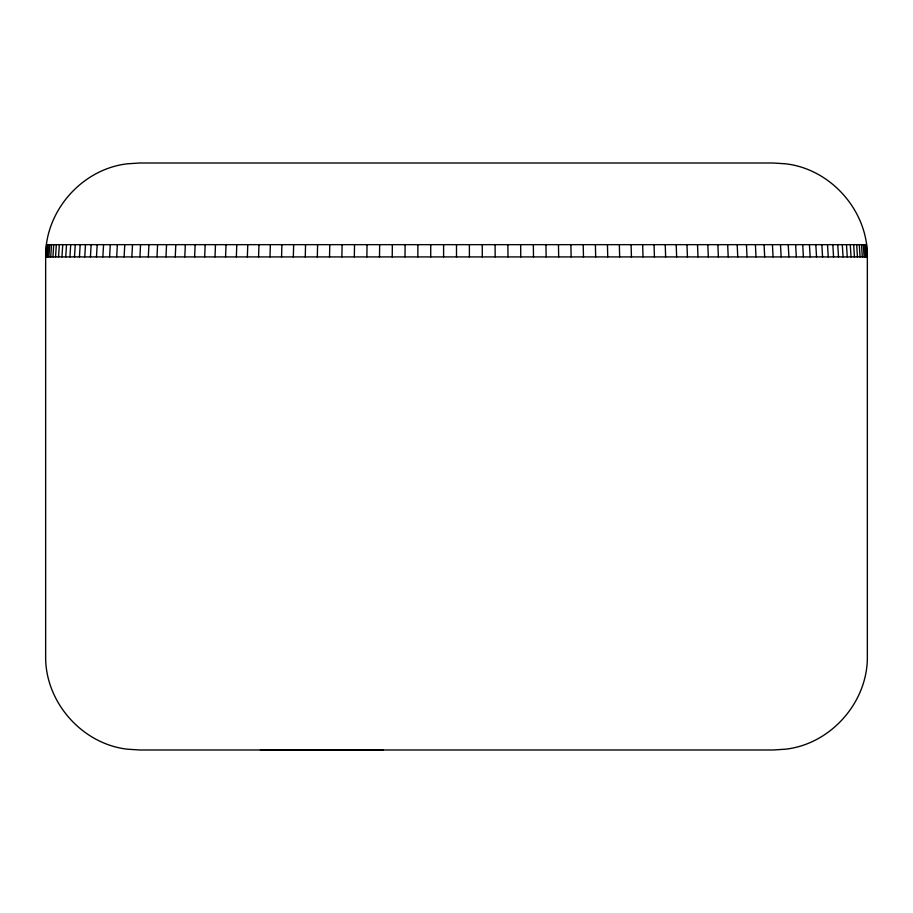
<?xml version="1.0" encoding="UTF-8"?>
<svg xmlns="http://www.w3.org/2000/svg" width="913" height="913" viewBox="0 0 913 913"><rect width="100%" height="100%" fill="white"/><g stroke="black" fill="none" stroke-linecap="round" stroke-linejoin="round"><path stroke-width="1.37" d="M443.592 256.918L443.615 244.661M430.708 256.918L430.753 244.661M417.834 256.918L417.914 244.661M405.007 256.918L405.11 244.661M392.225 256.918L392.35 244.661M379.511 256.918L379.66 244.661M366.878 256.918L367.049 244.661M354.324 256.918L354.529 244.661M341.873 256.918L342.101 244.661M329.536 256.918L329.787 244.661M317.325 256.918L317.598 244.661M305.262 256.918L305.547 244.661M293.335 256.918L293.655 244.661M281.569 256.918L281.912 244.661M269.974 256.918L270.339 244.661M258.573 256.918L258.961 244.661M247.366 256.918L247.765 244.661M236.353 256.918L236.787 244.661M225.568 256.918L226.025 244.661M215.012 256.918L215.479 244.661M204.683 256.918L205.174 244.661M194.617 256.918L195.131 244.661M184.803 256.918L185.328 244.661M165.983 256.918L166.554 244.661M175.25 256.918L175.798 244.661M157.002 256.918L157.584 244.661M148.317 256.918L148.922 244.661M139.94 256.918L140.556 244.661M124.111 256.918L124.761 244.661M131.86 256.918L132.499 244.661M116.693 256.918L117.355 244.661M102.861 256.918L103.557 244.661M109.606 256.918L110.29 244.661M383.026 749.984L260.388 749.893M96.47 256.918L97.177 244.661M84.749 256.918L85.48 244.661M90.433 256.918L91.14 244.661M74.501 256.918L75.254 244.661M79.442 256.918L80.173 244.661M61.958 256.918L62.735 244.661M65.759 256.918L66.523 244.661M69.936 256.918L70.7 244.661M50.706 256.918L51.505 244.661M52.931 256.918L53.719 244.661M55.545 256.918L56.332 244.661M58.558 256.918L59.334 244.661M45.65 256.918C44.92 211.154 81.85 169.065 127.306 163.815L139.723 163.005L773.277 163.005L785.694 163.815C831.15 169.065 868.08 211.154 867.35 256.918L867.35 656.082C868.08 701.835 831.15 743.935 785.694 749.185L773.277 749.984L139.723 749.984L127.306 749.185C81.85 743.935 44.92 701.835 45.65 656.082L45.65 256.918L867.35 256.918M45.855 256.918L46.654 244.661M46.46 256.918L47.259 244.661M47.476 256.918L48.275 244.661M48.891 256.918L49.69 244.661M46.449 244.661L866.551 244.661M866.346 244.661L867.145 256.918M865.741 244.661L866.54 256.918M864.725 244.661L865.524 256.918M863.31 244.661L864.109 256.918M861.495 244.661L862.294 256.918M859.281 244.661L860.069 256.918M856.668 244.661L857.455 256.918M853.666 244.661L854.442 256.918M850.265 244.661L851.042 256.918M846.477 244.661L847.241 256.918M842.3 244.661L843.064 256.918M837.746 244.661L838.499 256.918M832.827 244.661L833.558 256.918M827.52 244.661L828.251 256.918M821.86 244.661L822.567 256.918M815.823 244.661L816.53 256.918M809.443 244.661L810.139 256.918M802.71 244.661L803.394 256.918M795.645 244.661L796.307 256.918M788.239 244.661L788.889 256.918M780.501 244.661L781.14 256.918M772.444 244.661L773.06 256.918M764.078 244.661L764.683 256.918M755.416 244.661L755.998 256.918M746.446 244.661L747.017 256.918M737.202 244.661L737.75 256.918M727.672 244.661L728.197 256.918M717.869 244.661L718.383 256.918M707.826 244.661L708.317 256.918M697.521 244.661L697.989 256.918M686.975 244.661L687.432 256.918M676.213 244.661L676.647 256.918M665.235 244.661L665.634 256.918M654.039 244.661L654.427 256.918M642.661 244.661L643.026 256.918M631.088 244.661L631.431 256.918M619.345 244.661L619.665 256.918M607.453 244.661L607.738 256.918M595.402 244.661L595.675 256.918M583.213 244.661L583.464 256.918M570.899 244.661L571.127 256.918M558.471 244.661L558.676 256.918M545.951 244.661L546.122 256.918M533.34 244.661L533.489 256.918M520.65 244.661L520.775 256.918M507.89 244.661L507.993 256.918M495.086 244.661L495.166 256.918M482.247 244.661L482.292 256.918M469.385 244.661L469.408 256.918M456.5 244.661L456.5 256.918"/></g></svg>
